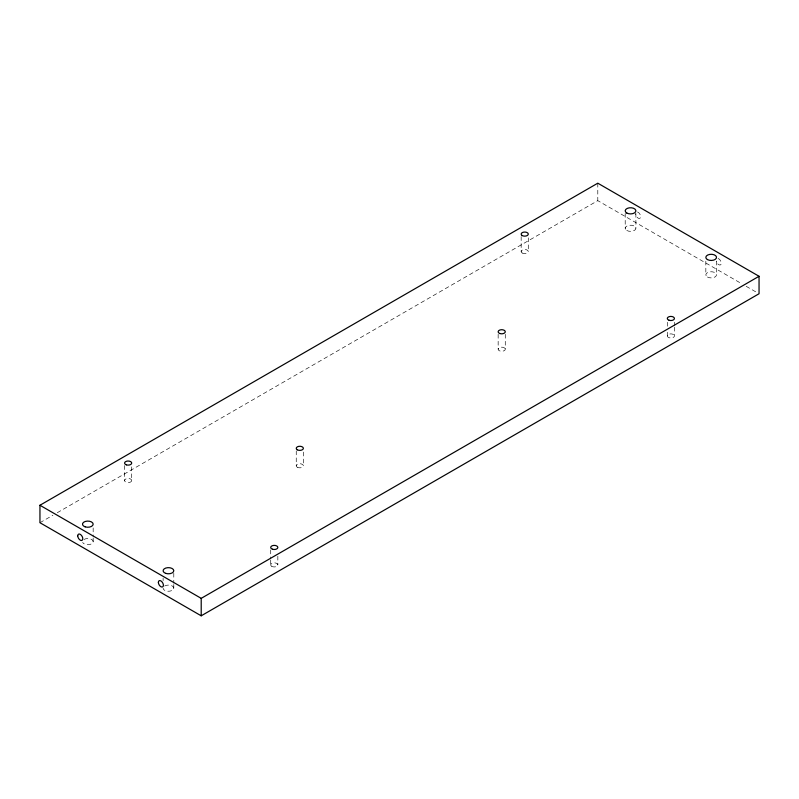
<?xml version="1.0" encoding="UTF-8"?>
<svg xmlns="http://www.w3.org/2000/svg" width="799" height="799" viewBox="0 0 799 799"><rect width="100%" height="100%" fill="white"/><g stroke="black" fill="none" stroke-linecap="round" stroke-linejoin="round"><path stroke-width="0.6" stroke-dasharray="4 3" d="M39.95 522.716L52.924 515.225M57.248 512.728L597.792 200.649L741.852 283.815M746.146 286.292L756.903 292.504M716.523 261.113L716.523 274.836M705.837 261.113L705.837 274.836M674.426 322.217L674.426 325.952M674.426 327.2L674.426 335.93A3.566 2.057 0 0 1 669.083 337.707A3.566 2.057 0 0 1 669.083 334.152A3.566 2.057 0 0 1 674.426 335.93M667.295 322.217L667.295 327.2M667.295 332.194L667.295 335.93M635.894 213.323L635.894 228.284M625.208 213.323L625.208 228.284M597.792 183.191L597.792 200.649M528.289 237.842L528.289 251.555M521.158 236.594L521.158 251.555M505.278 334.252L505.278 349.213A3.566 2.057 0 0 1 499.934 351.001A3.566 2.057 0 0 1 499.934 347.435A3.566 2.057 0 0 1 505.278 349.213M498.157 334.252L498.157 349.213M303.37 452.034L303.37 465.757M296.249 450.856L296.249 465.817M277.842 556.174L277.842 564.903M270.711 549.932L270.711 558.661M270.711 559.909L270.711 564.903M173.792 573.213L173.792 583.19M173.792 584.429L173.792 588.174M163.106 578.196L163.106 580.693M131.705 466.806L131.705 480.529A3.566 2.057 0 0 1 126.352 482.306A3.566 2.057 0 0 1 126.352 478.741A3.566 2.057 0 0 1 131.705 480.529M124.574 465.567L124.574 480.529M93.163 527.909L93.163 536.638M93.163 537.887L93.163 541.622M84.045 539.445A5.343 3.086 0 0 1 92.205 539.854A5.343 3.086 0 0 1 90.077 544.419A5.343 3.086 0 0 1 82.657 542.421M164.674 585.987A5.343 3.086 0 0 1 173.083 586.626A5.343 3.086 0 0 1 169.837 591.15A5.343 3.086 0 0 1 163.106 588.174M718.081 258.536A3.586 2.067 60 0 1 721.187 262.402A3.586 2.067 60 0 1 719.39 264.948A3.586 2.067 60 0 1 716.284 261.083M637.452 212.005A3.566 2.057 60 0 1 640.588 216.12A3.566 2.057 60 0 1 638.331 218.217A3.566 2.057 60 0 1 635.585 213.733M271.76 566.351A3.566 2.057 0 0 0 277.712 565.432A3.566 2.057 0 0 0 273.358 562.915A3.566 2.057 0 0 0 271.76 566.351M707.395 277.013A5.343 3.086 0 0 0 716.343 275.635A5.343 3.086 0 0 0 709.792 271.85A5.343 3.086 0 0 0 707.395 277.013M626.766 230.462A5.343 3.086 0 0 0 635.714 229.083A5.343 3.086 0 0 0 629.163 225.298A5.343 3.086 0 0 0 626.766 230.462M522.206 253.013A3.566 2.057 0 0 0 528.169 252.094A3.566 2.057 0 0 0 523.804 249.568A3.566 2.057 0 0 0 522.206 253.013M297.328 467.265A3.566 2.057 0 0 0 303.26 466.286A3.566 2.057 0 0 0 298.836 463.81A3.566 2.057 0 0 0 297.328 467.265"/><path stroke-width="1.2" d="M39.95 505.258L597.792 183.191L759.05 276.284L759.05 293.742L201.208 615.809L39.95 522.716L39.95 505.258L201.208 598.351L759.05 276.284M201.208 598.351L201.208 615.809M77.743 535.799A3.566 2.057 60 0 0 81.528 540.504A3.566 2.057 60 0 0 81.528 535.47A3.566 2.057 60 0 0 77.743 535.799M158.372 582.351A3.566 2.057 60 0 0 162.147 587.055A3.566 2.057 60 0 0 162.147 582.022A3.566 2.057 60 0 0 158.372 582.351M126.352 464.848A3.566 2.057 0 0 0 131.705 463.07A3.566 2.057 0 0 0 126.352 461.293A3.566 2.057 0 0 0 126.352 464.848M669.083 320.259A3.566 2.057 0 0 0 674.426 318.471A3.566 2.057 0 0 0 669.083 316.694A3.566 2.057 0 0 0 669.083 320.259M272.489 549.223A3.566 2.057 0 0 0 277.842 547.445A3.566 2.057 0 0 0 272.489 545.657A3.566 2.057 0 0 0 272.489 549.223M85.153 526.841A5.343 3.086 0 0 0 93.163 524.164A5.343 3.086 0 0 0 85.153 521.497A5.343 3.086 0 0 0 85.153 526.841M165.783 573.392A5.343 3.086 0 0 0 173.792 570.716A5.343 3.086 0 0 0 165.783 568.049A5.343 3.086 0 0 0 165.783 573.392M707.395 259.555A5.343 3.086 0 0 0 716.343 258.177A5.343 3.086 0 0 0 709.792 254.392A5.343 3.086 0 0 0 707.395 259.555M626.766 213.013A5.343 3.086 0 0 0 635.714 211.625A5.343 3.086 0 0 0 629.163 207.85A5.343 3.086 0 0 0 626.766 213.013M522.206 235.555A3.566 2.057 0 0 0 528.169 234.636A3.566 2.057 0 0 0 523.804 232.119A3.566 2.057 0 0 0 522.206 235.555M499.934 333.543A3.566 2.057 0 0 0 505.278 331.755A3.566 2.057 0 0 0 499.934 329.977A3.566 2.057 0 0 0 499.934 333.543M297.328 449.807A3.566 2.057 0 0 0 303.26 448.828A3.566 2.057 0 0 0 298.836 446.351A3.566 2.057 0 0 0 297.328 449.807"/></g></svg>
